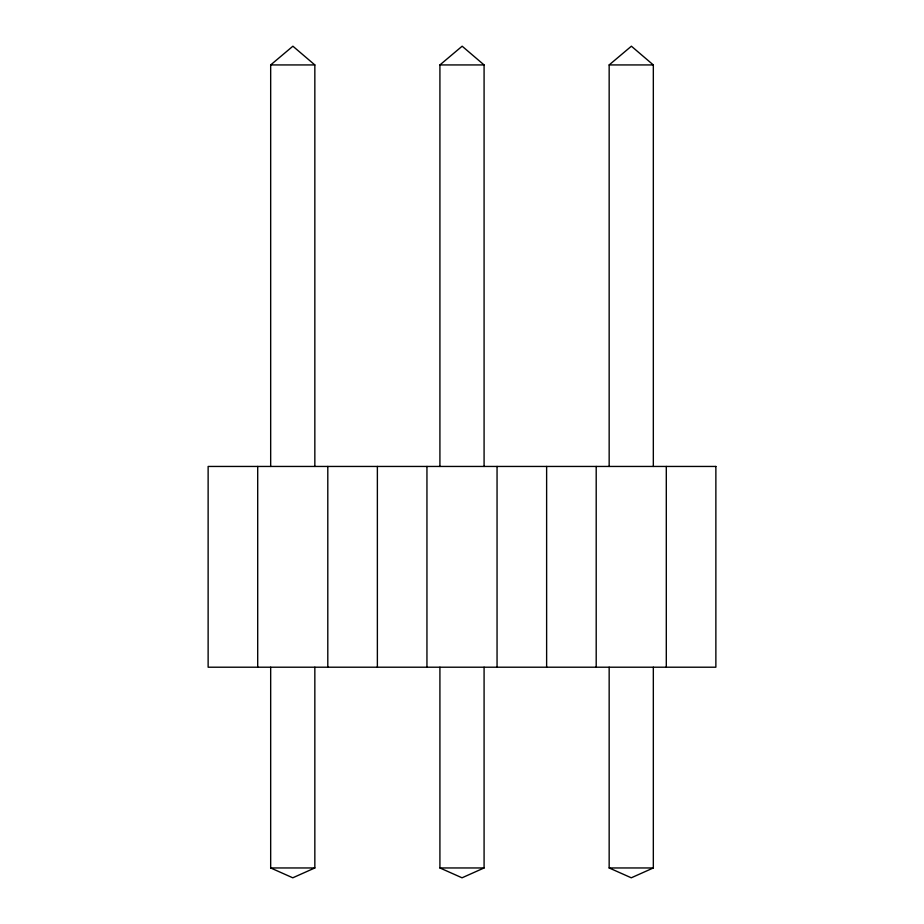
<?xml version="1.0" encoding="UTF-8"?>
<svg xmlns="http://www.w3.org/2000/svg" width="924" height="924" viewBox="0 0 924 924"><rect width="100%" height="100%" fill="white"/><g stroke="black" fill="none" stroke-linecap="round" stroke-linejoin="round"><path stroke-width="1.39" d="M270.674 466.447L270.674 64.934L292.896 46.2L314.841 64.934L314.841 466.447M439.916 466.447L439.916 64.934L462.15 46.2L484.084 64.934L484.084 466.447M609.159 466.447L609.159 64.934L631.392 46.2L653.326 64.934L653.326 466.447M314.841 667.209L314.841 867.959L292.781 877.8L270.674 867.959L270.674 667.209M484.084 667.209L484.084 867.959L462.035 877.8L439.916 867.959L439.916 667.209M653.326 667.209L653.326 867.959L631.277 877.8L609.159 867.959L609.159 667.209M270.674 64.934L314.841 64.934M439.916 64.934L484.084 64.934M609.159 64.934L653.326 64.934M270.674 867.959L314.841 867.959M439.916 867.959L484.084 867.959M609.159 867.959L653.326 867.959M666.296 466.447L666.296 667.209M596.199 466.447L596.199 667.209M546.627 466.447L546.627 667.209M497.054 466.447L497.054 667.209M426.946 466.447L426.946 667.209M377.373 466.447L377.373 667.209M327.801 466.447L327.801 667.209M257.704 466.447L257.704 667.209M715.869 466.447L208.131 466.447L208.131 667.209L715.869 667.209L715.869 466.447"/></g></svg>
